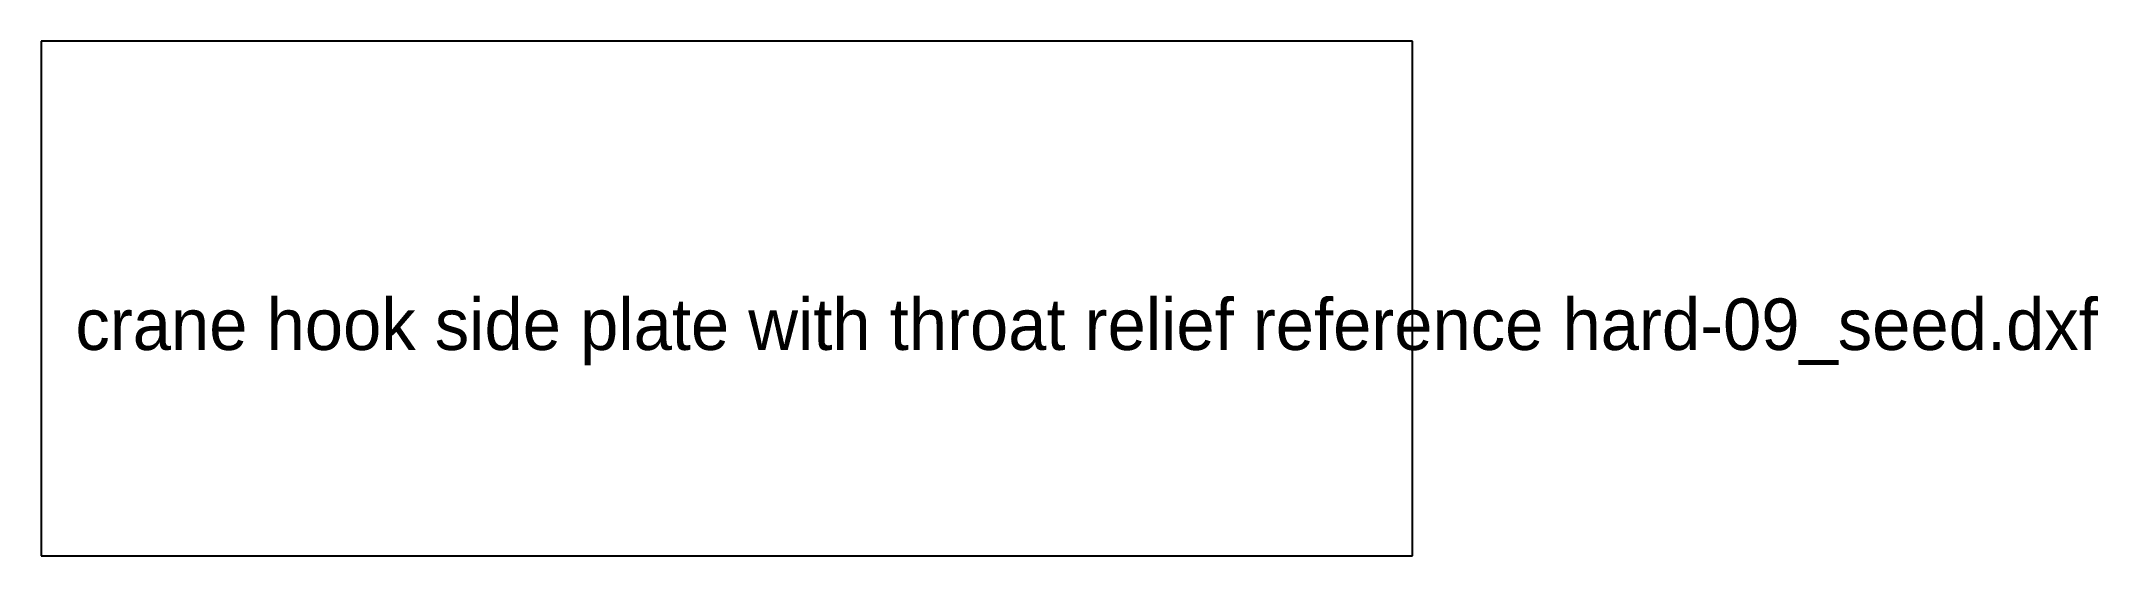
# Model space of a CAD drawing. Header units: millimetres. Extents: x 0 to 120, y 0 to 30.
import ezdxf

# ---------------------------------------------------------------- set-up
doc = ezdxf.new("R2010")
doc.units = ezdxf.units.MM
doc.layers.add('REFERENCE', color=252, linetype='Continuous')

msp = doc.modelspace()

# ---------------------------------------------------------------- linework, layer by layer
at = {"layer": 'REFERENCE'}
for p, q in [((80, 30), (0, 30)), ((0, 30), (0, 0)), ((80, 0), (80, 30)), ((0, 0), (80, 0))]:
    msp.add_line(p, q, dxfattribs=at)

# ---------------------------------------------------------------- texts
msp.add_text('crane hook side plate with throat relief reference hard-09_seed.dxf', height=3, dxfattribs=at).set_placement((2, 12))

doc.saveas('drawing.dxf')
